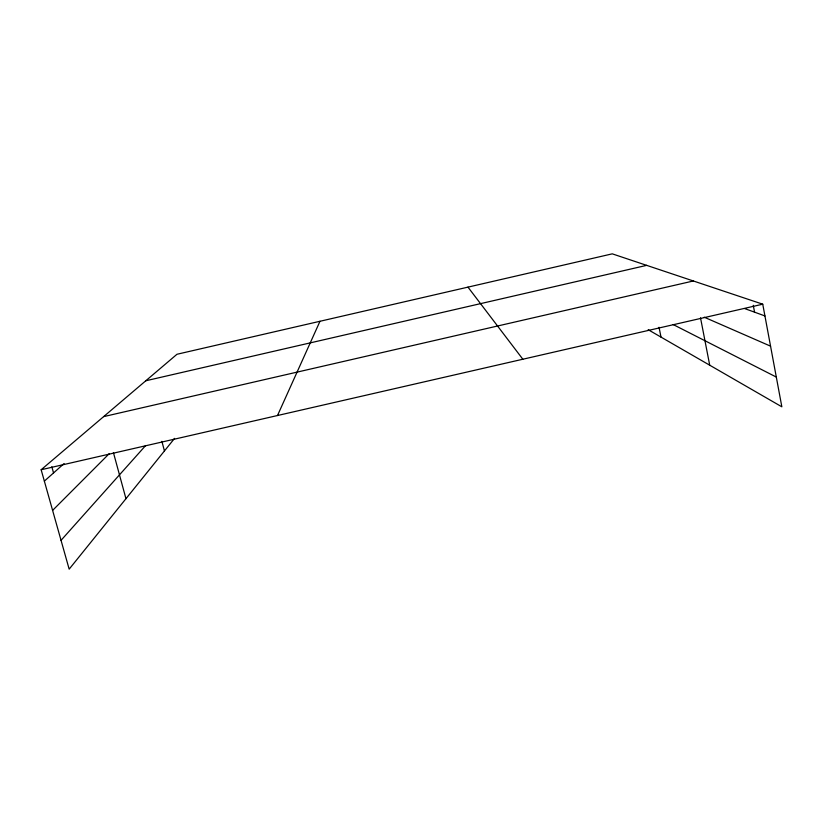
<?xml version="1.0" encoding="UTF-8"?>
<svg xmlns="http://www.w3.org/2000/svg" width="823" height="823" viewBox="0 0 823 823"><rect width="100%" height="100%" fill="white"/><g stroke="black" fill="none" stroke-linecap="round" stroke-linejoin="round"><path stroke-width="1.23" d="M277.505 415.512L319.982 321.279M174.579 438.371L69.163 569.156L41.15 469.748L176.976 354.271L612.261 253.844L762.746 304.191L781.85 406.819L648.185 329.704M61.046 540.33L145.661 445.521M52.61 510.394L109.15 453.74M44.36 481.126L64.091 463.534M145.805 380.771L646.683 265.356M103.636 416.623L693.357 280.972M41.15 469.748L762.746 304.191M744.722 308.594L764.937 315.939M704.251 317.205L770.554 346.164M673.091 324.509L776.305 377.057M467.978 287.134L522.842 359.229M51.818 466.775L53.546 472.937M113.43 452.609L125.96 498.697M161.894 441.344L164.446 450.953M659.038 327.287L661.003 337.101M700.507 317.781L709.714 365.206M753.271 305.302L754.557 312.164"/></g></svg>
